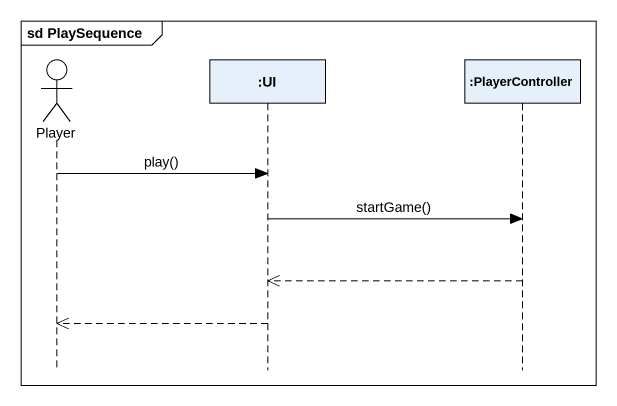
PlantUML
@startuml
mainframe sd PlaySequence
hide footbox
actor Player
participant ":UI" as UI
participant ":PlayerController" as PlayerController

Player -> UI : play()
UI -> PlayerController : startGame()
PlayerController -->> UI
UI -->> Player
@enduml
